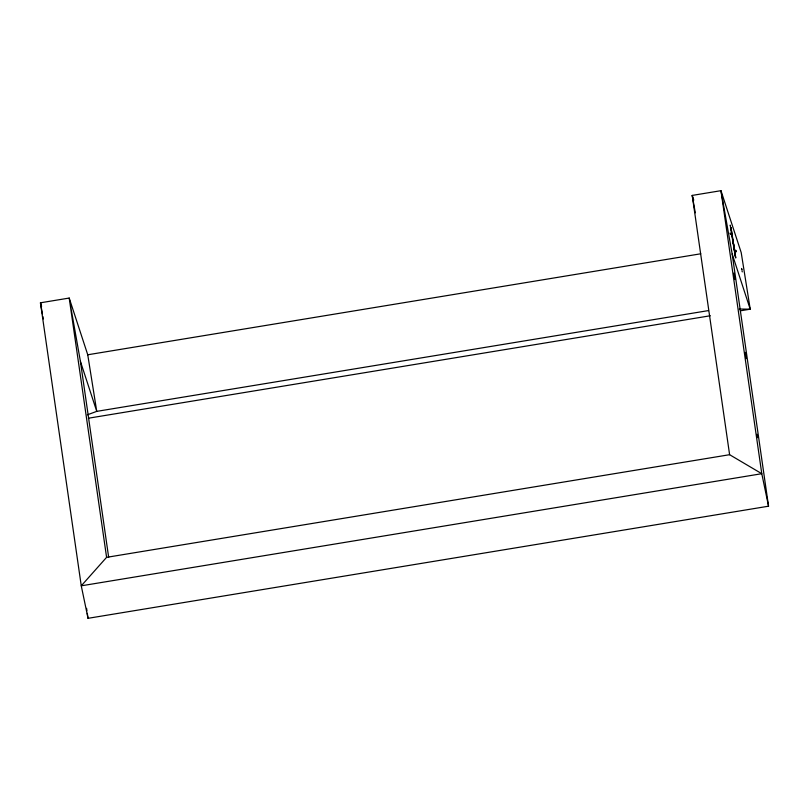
<?xml version="1.0" encoding="UTF-8"?>
<svg xmlns="http://www.w3.org/2000/svg" width="809" height="809" viewBox="0 0 809 809"><rect width="100%" height="100%" fill="white"/><g stroke="black" fill="none" stroke-linecap="round" stroke-linejoin="round"><path stroke-width="1.21" d="M729.607 454.698L106.596 557.34L81.264 585.817L88.029 618.319L768.55 506.201L732.175 254.016L720.971 190.681L692.221 195.414L729.607 454.698L761.785 473.7L768.55 506.201M87.342 414.825L96.746 411.366L708.542 310.575M740.245 310.828L750.216 309.19L741.206 252.6L720.971 190.681L761.785 473.7L81.264 585.817L40.45 302.799L69.2 298.056L87.746 354.777L700.786 253.783M733.571 276.102L734.218 276C732.752 265.514 736.342 287.822 734.218 276M88.383 418.223L710.332 315.753M739.254 309.018L750.216 309.19L732.175 254.016M742.268 271.885L742.035 270.904M730.385 225.671L730.203 225.104L735.411 257.141M693.758 200.147L692.221 195.414L695.295 212.807M106.596 557.34L69.2 298.056L80.415 361.39L96.746 411.366L87.746 354.777M41.613 306.368L40.45 302.799L42.432 313.973M735.128 254.886L734.845 251.933M733.267 242.144L734.107 247.321M733.632 244.662L733.935 246.3M42.867 316.45L43.312 318.938M734.056 246.482L734.198 247.847M741.6 268.446L741.752 269.336M736.089 250.911L736.241 251.791M734.319 248.009L734.693 250.294M730.436 233.599L730.578 234.489M757.032 434.241L757.699 437.679L757.325 434.898M734.259 248.252L735.068 252.701M741.893 269.104L742.035 269.963M735.816 250.274L735.947 251.134M734.633 250.537L735.735 257.99L730.972 227.46L734.339 250.497M730.153 232.972L730.284 233.831M80.415 361.39L108.679 557.391M86.593 608.328L86.947 610.825M87.311 613.323L88.029 618.319M745.291 352.431L746.282 358.559L745.291 352.431"/></g></svg>
